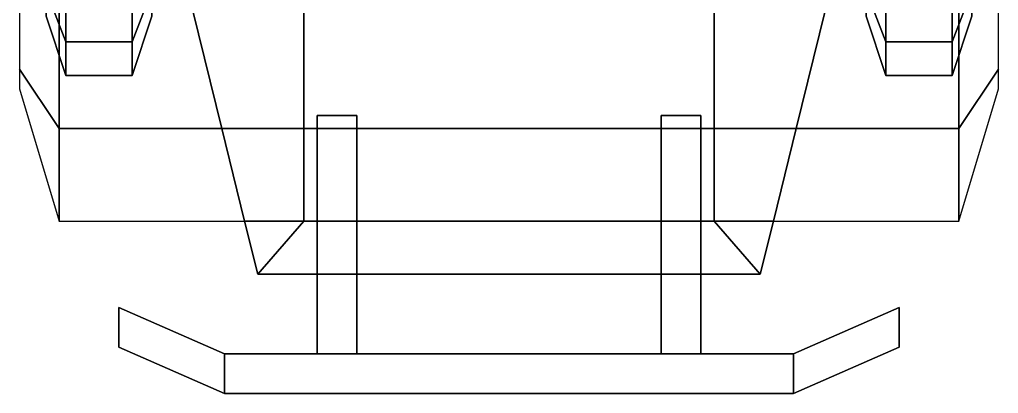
# Model space of a CAD drawing. Header units: millimetres. Extents: x -0.74 to 3, y -1.8 to 7.
# Drawn here: x -0.74 to 0.74, y -1.8 to -1.235 of the extents above; entities that cross this region are included whole.
import ezdxf

# ---------------------------------------------------------------- set-up
doc = ezdxf.new("R2010")
doc.units = ezdxf.units.MM
doc.layers.add('fenders', color=1, linetype='Continuous')
doc.layers.add('wheels', color=2, linetype='Continuous')

msp = doc.modelspace()

# ---------------------------------------------------------------- linework, layer by layer
for points in [[(-0.4955737704918033, -1.15, 0.86), (-0.4340983606557377, -1.4, 0.7000000000000001), (-0.4340983606557377, -1.4, 0.8300000000000001), (-0.4955737704918033, -1.15, 0.98)], [(-0.4955737704918033, -1.15, 0.98), (-0.4340983606557377, -1.4, 0.8300000000000001), (-0.31, -1.4, 0.87), (-0.31, -1.15, 1.01)], [(-0.31, -1.15, 1.01), (-0.31, -1.4, 0.87), (0.31, -1.4, 0.87), (0.31, -1.15, 1.01)], [(0.31, -1.4, 0.87), (0.4340983606557377, -1.4, 0.8300000000000001), (0.4955737704918034, -1.15, 0.98), (0.31, -1.15, 1.01)], [(0.4340983606557377, -1.4, 0.8300000000000001), (0.4340983606557377, -1.4, 0.7000000000000001), (0.4955737704918033, -1.15, 0.86), (0.4955737704918034, -1.15, 0.98)], [(-0.2900000000000001, -1.38, 0.58), (-0.2900000000000001, -1.38, 0.5), (-0.2900000000000002, -1.74, 0.5), (-0.2900000000000002, -1.74, 0.58)], [(-0.2900000000000002, -1.74, 0.5), (-0.2900000000000001, -1.38, 0.5), (-0.2300000000000001, -1.38, 0.5), (-0.2300000000000002, -1.74, 0.5)], [(-0.2300000000000002, -1.74, 0.58), (-0.2300000000000001, -1.38, 0.58), (-0.2900000000000001, -1.38, 0.58), (-0.2900000000000002, -1.74, 0.58)], [(-0.2300000000000002, -1.74, 0.5), (-0.2300000000000001, -1.38, 0.5), (-0.2300000000000001, -1.38, 0.58), (-0.2300000000000002, -1.74, 0.58)], [(0.2299999999999998, -1.38, 0.58), (0.2299999999999998, -1.38, 0.5), (0.2299999999999998, -1.74, 0.5), (0.2299999999999998, -1.74, 0.58)], [(0.2299999999999998, -1.74, 0.5), (0.2299999999999998, -1.38, 0.5), (0.2899999999999999, -1.38, 0.5), (0.2899999999999999, -1.74, 0.5)], [(0.2899999999999999, -1.74, 0.58), (0.2899999999999999, -1.38, 0.58), (0.2299999999999998, -1.38, 0.58), (0.2299999999999998, -1.74, 0.58)], [(0.2899999999999999, -1.74, 0.5), (0.2899999999999999, -1.38, 0.5), (0.2899999999999999, -1.38, 0.58), (0.2899999999999999, -1.74, 0.58)], [(-0.4340983606557377, -1.4, 0.7000000000000001), (-0.399672131147541, -1.54, 0.52), (-0.399672131147541, -1.54, 0.65), (-0.4340983606557377, -1.4, 0.8300000000000001)], [(-0.4340983606557377, -1.4, 0.8300000000000001), (-0.399672131147541, -1.54, 0.65), (-0.31, -1.54, 0.68), (-0.31, -1.4, 0.87)], [(-0.31, -1.4, 0.87), (-0.31, -1.54, 0.68), (0.31, -1.54, 0.68), (0.31, -1.4, 0.87)], [(0.31, -1.54, 0.68), (0.399672131147541, -1.54, 0.65), (0.4340983606557377, -1.4, 0.8300000000000001), (0.31, -1.4, 0.87)], [(0.399672131147541, -1.54, 0.65), (0.399672131147541, -1.54, 0.52), (0.4340983606557377, -1.4, 0.7000000000000001), (0.4340983606557377, -1.4, 0.8300000000000001)], [(-0.399672131147541, -1.54, 0.52), (-0.38, -1.62, 0.52), (-0.38, -1.62, 0.55), (-0.399672131147541, -1.54, 0.65)], [(0.399672131147541, -1.54, 0.52), (0.38, -1.62, 0.52), (-0.38, -1.62, 0.52), (-0.399672131147541, -1.54, 0.52)], [(-0.399672131147541, -1.54, 0.65), (-0.38, -1.62, 0.55), (-0.31, -1.54, 0.68)], [(-0.31, -1.54, 0.68), (-0.38, -1.62, 0.55), (0.38, -1.62, 0.55), (0.31, -1.54, 0.68)], [(0.31, -1.54, 0.68), (0.38, -1.62, 0.55), (0.399672131147541, -1.54, 0.65), (0.31, -1.54, 0.68)], [(0.38, -1.62, 0.55), (0.38, -1.62, 0.52), (0.399672131147541, -1.54, 0.52), (0.399672131147541, -1.54, 0.65)], [(-0.38, -1.62, 0.55), (-0.38, -1.62, 0.52), (0.38, -1.62, 0.52), (0.38, -1.62, 0.55)], [(-0.59, -1.67, 0.5000000000000002), (-0.59, -1.67, 0.5800000000000001), (-0.43, -1.74, 0.5800000000000001), (-0.43, -1.74, 0.5000000000000001)], [(-0.59, -1.73, 0.5000000000000002), (-0.59, -1.73, 0.5800000000000001), (-0.59, -1.67, 0.5800000000000001), (-0.59, -1.67, 0.5000000000000002)], [(-0.43, -1.74, 0.5800000000000001), (-0.59, -1.67, 0.5800000000000001), (-0.59, -1.73, 0.5800000000000001), (-0.43, -1.8, 0.5800000000000001)], [(-0.43, -1.8, 0.5000000000000001), (-0.59, -1.73, 0.5000000000000002), (-0.59, -1.67, 0.5000000000000002), (-0.43, -1.74, 0.5000000000000001)], [(0.43, -1.74, 0.5), (0.59, -1.67, 0.5), (0.59, -1.73, 0.5), (0.43, -1.8, 0.5)], [(0.43, -1.8, 0.58), (0.59, -1.73, 0.58), (0.59, -1.67, 0.58), (0.43, -1.74, 0.58)], [(0.59, -1.67, 0.58), (0.59, -1.67, 0.5), (0.43, -1.74, 0.5), (0.43, -1.74, 0.58)], [(0.59, -1.73, 0.58), (0.59, -1.73, 0.5), (0.59, -1.67, 0.5), (0.59, -1.67, 0.58)], [(-0.43, -1.8, 0.5800000000000001), (-0.59, -1.73, 0.5800000000000001), (-0.59, -1.73, 0.5000000000000002), (-0.43, -1.8, 0.5000000000000001)], [(0.43, -1.8, 0.5), (0.59, -1.73, 0.5), (0.59, -1.73, 0.58), (0.43, -1.8, 0.58)], [(-0.4299999999999998, -1.74, 0.5), (0.43, -1.74, 0.5), (0.43, -1.8, 0.5), (-0.4299999999999998, -1.8, 0.5)], [(-0.4299999999999998, -1.8, 0.58), (0.43, -1.8, 0.58), (0.43, -1.74, 0.58), (-0.4299999999999998, -1.74, 0.58)], [(0.43, -1.74, 0.58), (0.43, -1.74, 0.5), (-0.4299999999999998, -1.74, 0.5), (-0.4299999999999998, -1.74, 0.58)], [(-0.4299999999999998, -1.8, 0.5), (0.43, -1.8, 0.5), (0.43, -1.8, 0.58), (-0.4299999999999998, -1.8, 0.58)]]:
    msp.add_3dface(points)
at = {"layer": 'fenders'}
for points in [[(-0.74, -1.15, 0.71), (-0.74, -1.31, 0.5700000000000001), (-0.68, -1.4, 0.7000000000000001), (-0.68, -1.15, 0.86)], [(-0.68, -1.15, 0.86), (-0.68, -1.4, 0.7000000000000001), (-0.4340983606557377, -1.4, 0.7000000000000001), (-0.4955737704918033, -1.15, 0.86)], [(0.4955737704918033, -1.15, 0.86), (0.4340983606557377, -1.4, 0.7000000000000001), (0.68, -1.4, 0.7000000000000001), (0.68, -1.15, 0.86)], [(0.74, -1.31, 0.5700000000000001), (0.74, -1.15, 0.71), (0.68, -1.15, 0.86), (0.68, -1.4, 0.7000000000000001)], [(-0.74, -1.31, 0.5700000000000001), (-0.74, -1.34, 0.53), (-0.68, -1.54, 0.52), (-0.68, -1.4, 0.7000000000000001)], [(0.74, -1.34, 0.53), (0.74, -1.31, 0.5700000000000001), (0.68, -1.4, 0.7000000000000001), (0.68, -1.54, 0.52)], [(-0.68, -1.4, 0.7000000000000001), (-0.68, -1.54, 0.52), (-0.399672131147541, -1.54, 0.52), (-0.4340983606557377, -1.4, 0.7000000000000001)], [(0.4340983606557377, -1.4, 0.7000000000000001), (0.399672131147541, -1.54, 0.52), (0.68, -1.54, 0.52), (0.68, -1.4, 0.7000000000000001)]]:
    msp.add_3dface(points, dxfattribs=at)
at = {"layer": 'wheels'}
for points in [[(-0.6699999999999999, -1.13, 0.04091034656191328), (-0.6699999999999999, -1.269089653438087, 0.1800000000000001), (-0.7, -1.191147367097487, 0.2250000000000001), (-0.7, -1.085, 0.1188526329025128)], [(-0.6699999999999999, -1.269089653438087, 0.5599999999999999), (-0.6699999999999999, -1.13, 0.6990896534380866), (-0.7, -1.085, 0.6211473670974872), (-0.7, -1.191147367097487, 0.5149999999999999)], [(-0.57, -1.269089653438087, 0.18), (-0.57, -1.13, 0.04091034656191339), (-0.54, -1.085, 0.1188526329025128), (-0.5399999999999999, -1.191147367097487, 0.2250000000000001)], [(-0.57, -1.13, 0.6990896534380866), (-0.57, -1.269089653438087, 0.5599999999999998), (-0.5399999999999999, -1.191147367097487, 0.5149999999999999), (-0.5399999999999999, -1.085, 0.6211473670974872)], [(0.57, -1.13, 0.04091034656191328), (0.57, -1.269089653438087, 0.1799999999999998), (0.5399999999999999, -1.191147367097487, 0.2249999999999999), (0.54, -1.085, 0.1188526329025128)], [(0.57, -1.269089653438087, 0.5599999999999997), (0.57, -1.13, 0.6990896534380866), (0.5399999999999999, -1.085, 0.6211473670974871), (0.5399999999999999, -1.191147367097487, 0.5149999999999998)], [(0.6699999999999999, -1.269089653438087, 0.1800000000000003), (0.6699999999999999, -1.13, 0.04091034656191339), (0.7, -1.085, 0.1188526329025129), (0.7, -1.191147367097487, 0.2250000000000002)], [(0.6699999999999999, -1.13, 0.6990896534380867), (0.6699999999999999, -1.269089653438087, 0.5600000000000002), (0.7, -1.191147367097487, 0.5150000000000001), (0.7, -1.085, 0.6211473670974872)], [(-0.57, -1.13, 0.04091034656191328), (-0.57, -1.269089653438087, 0.1800000000000001), (-0.6699999999999999, -1.269089653438087, 0.1800000000000001), (-0.6699999999999999, -1.13, 0.04091034656191328)], [(-0.57, -1.269089653438087, 0.5599999999999999), (-0.57, -1.13, 0.6990896534380866), (-0.6699999999999999, -1.13, 0.6990896534380866), (-0.6699999999999999, -1.269089653438087, 0.5599999999999999)], [(0.57, -1.269089653438087, 0.1800000000000003), (0.57, -1.13, 0.04091034656191339), (0.6699999999999999, -1.13, 0.04091034656191339), (0.6699999999999999, -1.269089653438087, 0.1800000000000003)], [(0.57, -1.13, 0.6990896534380867), (0.57, -1.269089653438087, 0.5600000000000002), (0.6699999999999999, -1.269089653438087, 0.5600000000000002), (0.6699999999999999, -1.13, 0.6990896534380867)], [(-0.6699999999999999, -1.269089653438087, 0.1800000000000001), (-0.6699999999999999, -1.32, 0.37), (-0.7, -1.23, 0.37), (-0.7, -1.191147367097487, 0.2250000000000001)], [(-0.6699999999999999, -1.32, 0.37), (-0.6699999999999999, -1.269089653438087, 0.5599999999999999), (-0.7, -1.191147367097487, 0.5149999999999999), (-0.7, -1.23, 0.37)], [(-0.57, -1.32, 0.37), (-0.57, -1.269089653438087, 0.18), (-0.5399999999999999, -1.191147367097487, 0.2250000000000001), (-0.5399999999999999, -1.23, 0.37)], [(-0.57, -1.269089653438087, 0.5599999999999998), (-0.57, -1.32, 0.37), (-0.5399999999999999, -1.23, 0.37), (-0.5399999999999999, -1.191147367097487, 0.5149999999999999)], [(0.57, -1.269089653438087, 0.1799999999999998), (0.57, -1.32, 0.3699999999999998), (0.5399999999999999, -1.23, 0.3699999999999998), (0.5399999999999999, -1.191147367097487, 0.2249999999999999)], [(0.57, -1.32, 0.3699999999999998), (0.57, -1.269089653438087, 0.5599999999999997), (0.5399999999999999, -1.191147367097487, 0.5149999999999998), (0.5399999999999999, -1.23, 0.3699999999999998)], [(0.6699999999999999, -1.32, 0.3700000000000002), (0.6699999999999999, -1.269089653438087, 0.1800000000000003), (0.7, -1.191147367097487, 0.2250000000000002), (0.7, -1.23, 0.3700000000000002)], [(0.6699999999999999, -1.269089653438087, 0.5600000000000002), (0.6699999999999999, -1.32, 0.3700000000000002), (0.7, -1.23, 0.3700000000000002), (0.7, -1.191147367097487, 0.5150000000000001)], [(-0.57, -1.269089653438087, 0.1800000000000001), (-0.57, -1.32, 0.37), (-0.6699999999999999, -1.32, 0.37), (-0.6699999999999999, -1.269089653438087, 0.1800000000000001)], [(-0.57, -1.32, 0.37), (-0.57, -1.269089653438087, 0.5599999999999999), (-0.6699999999999999, -1.269089653438087, 0.5599999999999999), (-0.6699999999999999, -1.32, 0.37)], [(0.57, -1.32, 0.3700000000000002), (0.57, -1.269089653438087, 0.1800000000000003), (0.6699999999999999, -1.269089653438087, 0.1800000000000003), (0.6699999999999999, -1.32, 0.3700000000000002)], [(0.57, -1.269089653438087, 0.5600000000000002), (0.57, -1.32, 0.3700000000000002), (0.6699999999999999, -1.32, 0.3700000000000002), (0.6699999999999999, -1.269089653438087, 0.5600000000000002)]]:
    msp.add_3dface(points, dxfattribs=at)

doc.saveas('drawing.dxf')
